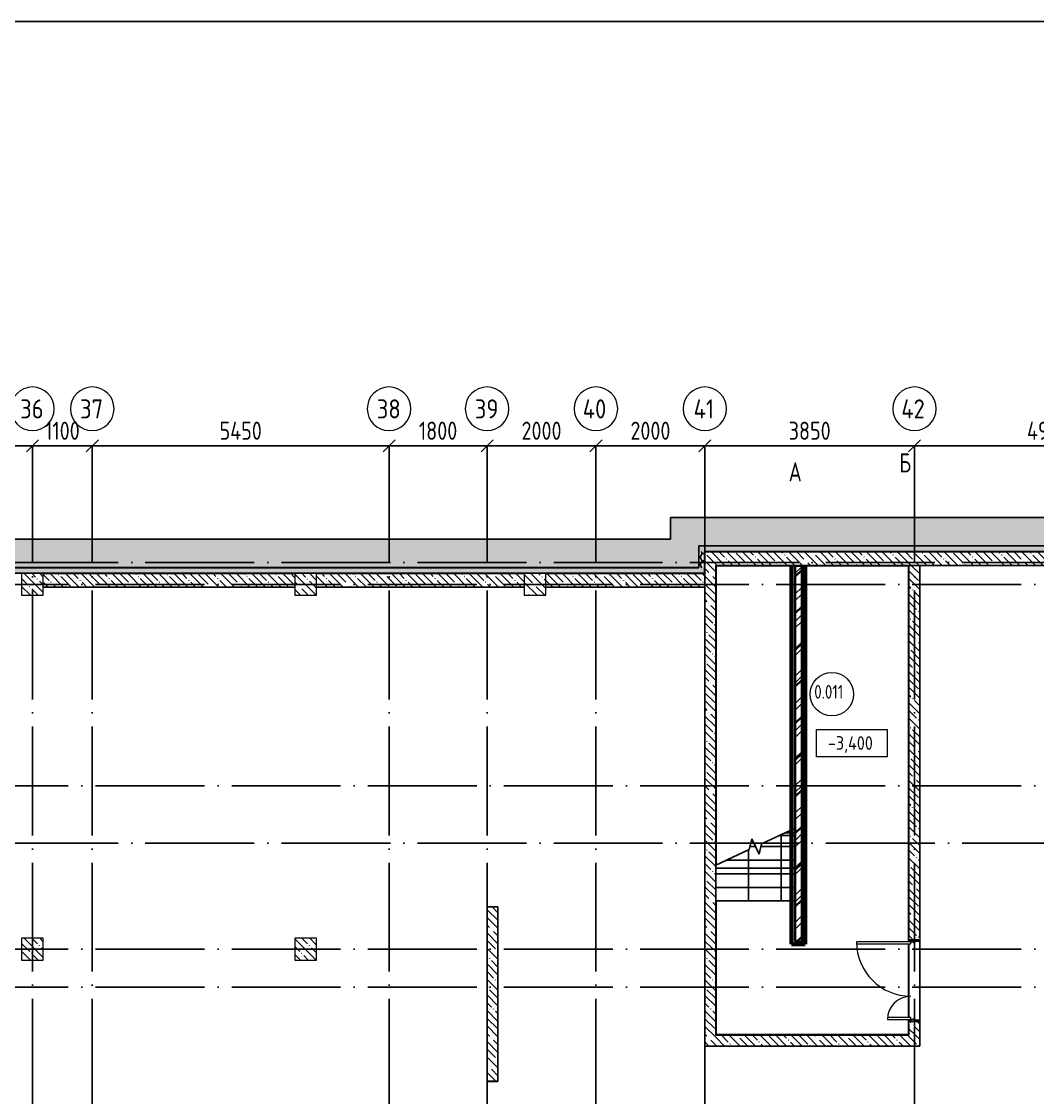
# Model space of a CAD drawing. Header units: millimetres. Extents: x -592259 to 288321, y -552984 to 293768.
# Drawn here: x 134948 to 153607, y 163836 to 183602 of the extents above; entities that cross this region are included whole.
import ezdxf

# ---------------------------------------------------------------- set-up
doc = ezdxf.new("R2010")
doc.units = ezdxf.units.MM
doc.linetypes.add('ADSK_Линия сетки', pattern=[2500, 2000, -250, 0, -250])
doc.layers.get('Defpoints').update_dxf_attribs({"color": 250})
for name, color, linetype, lineweight in [('0.2) Кирп 3.1 вып', 30, 'Continuous', 30), ('0.2) Кирпич 3 вып', 30, 'Continuous', 30), ('5.2) ЧН-16 Штукатурка подвал 4 вып', 160, 'Continuous', 60), ('A-ANNO-DIMS', 250, 'Continuous', 9), ('A-ANNO-NOTE', 250, 'Continuous', 9), ('A-AREA-IDEN', 250, 'Continuous', 9), ('A-DETL-2', 250, 'Continuous', 5), ('A-DETL-GENF-1', 250, 'Continuous', 5), ('A-DOOR', 250, 'Continuous', 5), ('A-DOOR-1', 250, 'Continuous', 13), ('A-DOOR-FRAM', 250, 'Continuous', 5), ('A-FLOR-1', 250, 'Continuous', 5), ('A-WALL', 250, 'Continuous', 9), ('A-WALL-1', 250, 'Continuous', 50), ('A-WALL-2', 250, 'Continuous', 5), ('A-WALL-3', 250, 'Continuous', 13), ('G-ANNO-DIMS', 250, 'Continuous', 9), ('G-ANNO-SYMB-3', 250, 'Continuous', 9), ('I-WALL-1', 250, 'Continuous', 5), ('S-COLS-1', 250, 'Continuous', 5), ('S-COLS-2', 250, 'Continuous', 5), ('S-STRS', 250, 'Continuous', 5), ('S-STRS-1', 250, 'Continuous', 5), ('S-STRS-MBND', 250, 'Continuous', 5), ('Оси', 250, 'Continuous', 9), ('Оси-1', 250, 'ADSK_Линия сетки', 9)]:
    doc.layers.add(name, color=color, linetype=linetype, lineweight=lineweight)
doc.styles.add('GOST Common', font='', dxfattribs={"width": 0.9, "height": 350})
doc.styles.add('GOST Common_1', font='', dxfattribs={"width": 0.9, "height": 250})
doc.styles.add('GOST Common_2', font='', dxfattribs={"width": 0.8, "height": 350})
doc.styles.add('ISOCPEUR', font='isocpeur.ttf', dxfattribs={"width": 0.8, "height": 100})
doc.styles.get("Standard").update_dxf_attribs({"font": 'ГОСТ тип А.ttf'})
doc.styles.get('GOST Common').set_extended_font_data('GOST Common')
doc.styles.get('GOST Common_1').set_extended_font_data('GOST Common')
doc.styles.get('GOST Common_2').set_extended_font_data('GOST Common')
doc.dimstyles.new('А3', dxfattribs={"dimtxt": 333, "dimasz": 222, "dimexe": 222, "dimexo": 111, "dimgap": 111, "dimtad": 1, "dimtoh": 1, "dimdec": 0, "dimrnd": 0.0015, "dimzin": 0, "dimdsep": 46, "dimtxsty": 'Standard', "dimblk": 'OBLIQUE', "dimcen": 0, "dimclrd": 7, "dimclre": 7, "dimclrt": 7, "dimadec": 0, "dimazin": 0, "dimtfac": 1, "dimtdec": 0, "dimtofl": 0, "dimtmove": 0, "dimatfit": 3, "dimfxl": 1, "dimtolj": 1, "dimtzin": 0, "dimarcsym": 0})
pattern_1 = [(135, (10997.54, 114885.93), (-142.5612, -142.5612), []), (135, (11140.1, 114885.93), (-142.5612, -142.5612), [252.016, -50.403, 3.353, -47.05])]
pattern_2 = [(0, (10997.54, 114885.926), (120.968, 69.841), [80.645, -161.29]), (120, (10997.54, 114885.926), (-120.96808, 69.84086), [80.645, -161.29]), (60, (10997.54, 114885.926), (-8e-05, 139.68186), [0, -161.29, 80.645, 0])]
pattern_3 = [(270, (147697.54, 167445.9), (600, 4e-14), []), (0, (147697.54, 167445.9), (0, 600), [])]

# ---------------------------------------------------------------- blocks, each defined once
blk = doc.blocks.new('BSC_Колонна _Прямоугольная - 400x400-V53-АР1_Кладочный план подвала_ Блок 2_ 3')
at = {"layer": 'S-COLS-2'}
h = blk.add_hatch(dxfattribs=at)
h.set_pattern_fill('FP_65', color=256, style=0, pattern_type=2)
h.set_pattern_definition([(135, (-124150, -51675), (-142.56192, -142.56192), []), (135, (-124007.44, -51675), (-142.56192, -142.56192), [252.016, -50.403, 3.353, -47.05])])
h.paths.add_polyline_path([(-200, -200), (200, -200), (200, 200), (-200, 200)])
at = {"layer": 'S-COLS-1'}
for p, q in [((200, 200), (-200, 200)), ((-200, 200), (-200, -200)), ((200, -200), (200, 200)), ((-200, -200), (200, -200))]:
    blk.add_line(p, q, dxfattribs=at)
blk = doc.blocks.new('BSC_Колонна _Прямоугольная - 400x400-V54-АР1_Кладочный план подвала_ Блок 2_ 3')
at = {"layer": 'S-COLS-2'}
h = blk.add_hatch(dxfattribs=at)
h.set_pattern_fill('FP_66', color=256, style=0, pattern_type=2)
h.set_pattern_definition([(135, (-124150, -58375), (-142.56192, -142.56192), []), (135, (-124007.44, -58375), (-142.56192, -142.56192), [252.016, -50.403, 3.353, -47.05])])
h.paths.add_polyline_path([(-200, -200), (200, -200), (200, 200), (-200, 200)])
at = {"layer": 'S-COLS-1'}
for p, q in [((200, 200), (-200, 200)), ((-200, 200), (-200, -200)), ((200, -200), (200, 200)), ((-200, -200), (200, -200))]:
    blk.add_line(p, q, dxfattribs=at)
blk = doc.blocks.new('BSC_Колонна _Прямоугольная - 400x400-V55-АР1_Кладочный план подвала_ Блок 2_ 3')
at = {"layer": 'S-COLS-2'}
h = blk.add_hatch(dxfattribs=at)
h.set_pattern_fill('FP_67', color=256, style=0, pattern_type=2)
h.set_pattern_definition([(135, (-129169.98, -51675), (-142.56192, -142.56192), []), (135, (-129027.42, -51675), (-142.56192, -142.56192), [252.016, -50.403, 3.353, -47.05])])
h.paths.add_polyline_path([(-200, -200), (200, -200), (200, 200), (-200, 200)])
at = {"layer": 'S-COLS-1'}
for p, q in [((200, 200), (-200, 200)), ((-200, 200), (-200, -200)), ((200, -200), (200, 200)), ((-200, -200), (200, -200))]:
    blk.add_line(p, q, dxfattribs=at)
blk = doc.blocks.new('BSC_Колонна _Прямоугольная - 400x400-V56-АР1_Кладочный план подвала_ Блок 2_ 3')
at = {"layer": 'S-COLS-2'}
h = blk.add_hatch(dxfattribs=at)
h.set_pattern_fill('FP_68', color=256, style=0, pattern_type=2)
h.set_pattern_definition([(135, (-129169.98, -58375), (-142.56192, -142.56192), []), (135, (-129027.42, -58375), (-142.56192, -142.56192), [252.016, -50.403, 3.353, -47.05])])
h.paths.add_polyline_path([(-200, -200), (200, -200), (200, 200), (-200, 200)])
at = {"layer": 'S-COLS-1'}
for p, q in [((200, 200), (-200, 200)), ((-200, 200), (-200, -200)), ((200, -200), (200, 200)), ((-200, -200), (200, -200))]:
    blk.add_line(p, q, dxfattribs=at)
blk = doc.blocks.new('BSC_Колонна _Прямоугольная - 400x400-V73-АР1_Кладочный план подвала_ Блок 2_ 3')
at = {"layer": 'S-COLS-2'}
h = blk.add_hatch(dxfattribs=at)
h.set_pattern_fill('FP_85', color=256, style=0, pattern_type=2)
h.set_pattern_definition([(135, (-133380, -58375), (-142.56192, -142.56192), []), (135, (-133237.44, -58375), (-142.56192, -142.56192), [252.016, -50.403, 3.353, -47.05])])
h.paths.add_polyline_path([(-200, -200), (200, -200), (200, 200), (-200, 200)])
at = {"layer": 'S-COLS-1'}
for p, q in [((200, 200), (-200, 200)), ((-200, 200), (-200, -200)), ((200, -200), (200, 200)), ((-200, -200), (200, -200))]:
    blk.add_line(p, q, dxfattribs=at)
blk = doc.blocks.new('Дверь_СКБ_2Ст - СОШ_Дв_1500_1480_x2100h-35618419-АР1_Кладочный план подвала_ Блок 2_ 3')
at = {"layer": 'A-DOOR'}
h = blk.add_hatch(dxfattribs=at)
h.set_pattern_fill('FP_116', color=256, style=0, pattern_type=2)
h.set_pattern_definition([(135, (1536.41, 164.685), (-14.14214, -14.14214), []), (225, (1536.41, 164.685), (14.14214, -14.14214), [])])
h.paths.add_polyline_path([(752.5, -100), (762.5, -100), (762.5, 100), (752.5, 100)])
at = {"layer": 'A-DOOR-FRAM'}
h = blk.add_hatch(dxfattribs=at)
h.set_pattern_fill('FP_117', color=256, style=0, pattern_type=2)
h.set_pattern_definition([(45, (-586.384, 164.685), (-14.1421, 14.1421), []), (135, (-586.384, 164.685), (-14.1421, -14.1421), [])])
h.paths.add_polyline_path([(-737.5, -100), (-727.5, -100), (-727.5, 100), (-737.5, 100)])
at = {"layer": 'A-DOOR'}
for centre, radius, start, end in [((727.5, 65), 1000, 90, 180), ((-702.5, 65), 430, 0, 90)]:
    blk.add_arc(centre, radius, start, end, dxfattribs=at)
at = {"layer": 'A-DOOR-1'}
for p, q in [((727.5, 1065), (687.5, 1065)), ((687.5, 1065), (687.5, 65)), ((727.5, 65), (727.5, 1065)), ((-702.5, 495), (-702.5, 65)), ((-662.5, 495), (-702.5, 495)), ((-662.5, 65), (-662.5, 495)), ((-702.5, 65), (-662.5, 65)), ((687.5, 65), (727.5, 65))]:
    blk.add_line(p, q, dxfattribs=at)
at = {"layer": 'A-DOOR-FRAM'}
for p, q in [((-712.5, 108), (-782.5, 108)), ((-782.5, 108), (-782.5, 100)), ((-782.5, 100), (-712.5, 100)), ((-727.5, 100), (-737.5, 100)), ((-737.5, 100), (-737.5, -100)), ((-727.5, -100), (-727.5, 100)), ((-712.5, 100), (-727.5, 100)), ((-727.5, 100), (-727.5, 65)), ((-702.5, 65), (-727.5, 65)), ((-727.5, 65), (-727.5, -15)), ((-727.5, 65), (-712.5, 65)), ((-712.5, 100), (-712.5, 108)), ((-712.5, 65), (-712.5, 100)), ((-702.5, 25), (-702.5, 65)), ((-692.5, 25), (-702.5, 25)), ((-692.5, -15), (-692.5, 25)), ((727.5, 25), (717.5, 25)), ((717.5, 25), (717.5, -15)), ((727.5, 65), (727.5, 25)), ((752.5, 65), (727.5, 65)), ((807.5, 108), (737.5, 108)), ((737.5, 108), (737.5, 100)), ((752.5, 100), (737.5, 100)), ((737.5, 100), (737.5, 65)), ((737.5, 100), (807.5, 100)), ((737.5, 65), (752.5, 65)), ((762.5, 100), (752.5, 100)), ((752.5, 100), (752.5, -100)), ((752.5, 65), (752.5, 100)), ((752.5, -15), (752.5, 65)), ((762.5, -100), (762.5, 100)), ((807.5, 100), (807.5, 108)), ((-712.5, -100), (-782.5, -100)), ((-782.5, -100), (-782.5, -108)), ((-782.5, -108), (-712.5, -108)), ((-737.5, -100), (-727.5, -100)), ((-727.5, -15), (-692.5, -15)), ((-712.5, -15), (-727.5, -15)), ((-727.5, -15), (-727.5, -100)), ((-727.5, -100), (-712.5, -100)), ((-712.5, -100), (-712.5, -15)), ((-712.5, -108), (-712.5, -100)), ((717.5, -15), (752.5, -15)), ((752.5, -15), (737.5, -15)), ((737.5, -15), (737.5, -100)), ((737.5, -100), (752.5, -100)), ((807.5, -100), (737.5, -100)), ((737.5, -100), (737.5, -108)), ((737.5, -108), (807.5, -108)), ((752.5, -100), (752.5, -15)), ((752.5, -100), (762.5, -100)), ((807.5, -108), (807.5, -100))]:
    blk.add_line(p, q, dxfattribs=at)
blk = doc.blocks.new('Ось сетки - Круг_Ø8 мм-39983606-АР1_Кладочный план подвала_ Блок 2_ 3')
at = {"layer": 'Оси'}
for start, end in [(360, 180), (180, 360)]:
    blk.add_arc((0, 0), 4, start, end, dxfattribs=at)
blk = doc.blocks.new('AAR_СКБ_Марка_Помещения - Номер-17325395-АР1_Кладочный план подвала_ Блок 2_ 3')
at = {"layer": 'A-AREA-IDEN'}
blk.add_circle((0, 1.5), 4, dxfattribs=at)
blk = doc.blocks.new('_Oblique')
at = {"color": 0, "linetype": 'ByBlock', "lineweight": -2}
blk.add_line((-0.5, -0.5), (0.5, 0.5), dxfattribs=at)
blk = doc.blocks.new('*D5150')
at = {"layer": 'A-ANNO-DIMS', "color": 7, "lineweight": -2, "transparency": 16777216}
for p, q in [((132198, 175806), (135148, 175806)), ((132198, 175795), (132198, 175584)), ((135148, 175795), (135148, 175584))]:
    blk.add_line(p, q, dxfattribs=at)
at = {"layer": 'Defpoints', "color": 0, "transparency": 16777216}
for p in [(132198, 175906), (135148, 175906), (135148, 175806)]:
    blk.add_point(p, dxfattribs=at)
at = {"layer": 'A-ANNO-DIMS', "color": 7, "lineweight": -2, "transparency": 16777216, "xscale": 222, "yscale": 222, "zscale": 222, "rotation": 180}
blk.add_blockref('_Oblique', (132198, 175806), dxfattribs=at)
at = {"layer": 'A-ANNO-DIMS', "color": 7, "lineweight": -2, "transparency": 16777216, "xscale": 222, "yscale": 222, "zscale": 222}
blk.add_blockref('_Oblique', (135148, 175806), dxfattribs=at)
at = {"layer": 'A-ANNO-DIMS', "color": 7, "lineweight": -2, "transparency": 16777216, "insert": (133673, 176084), "char_height": 333, "width": 2.48, "attachment_point": 5}
blk.add_mtext('\\A1;2950', dxfattribs=at)
blk = doc.blocks.new('*D5151')
at = {"layer": 'A-ANNO-DIMS', "color": 7, "lineweight": -2, "transparency": 16777216}
for p, q in [((135148, 175806), (136248, 175806)), ((135148, 175795), (135148, 175584)), ((136248, 175795), (136248, 175584))]:
    blk.add_line(p, q, dxfattribs=at)
at = {"layer": 'Defpoints', "color": 0, "transparency": 16777216}
for p in [(135148, 175906), (136248, 175906), (136248, 175806)]:
    blk.add_point(p, dxfattribs=at)
at = {"layer": 'A-ANNO-DIMS', "color": 7, "lineweight": -2, "transparency": 16777216, "xscale": 222, "yscale": 222, "zscale": 222, "rotation": 180}
blk.add_blockref('_Oblique', (135148, 175806), dxfattribs=at)
at = {"layer": 'A-ANNO-DIMS', "color": 7, "lineweight": -2, "transparency": 16777216, "xscale": 222, "yscale": 222, "zscale": 222}
blk.add_blockref('_Oblique', (136248, 175806), dxfattribs=at)
at = {"layer": 'A-ANNO-DIMS', "color": 7, "lineweight": -2, "transparency": 16777216, "insert": (135698, 176084), "char_height": 333, "width": 2.11, "attachment_point": 5}
blk.add_mtext('\\A1;1100', dxfattribs=at)
blk = doc.blocks.new('*D5152')
at = {"layer": 'A-ANNO-DIMS', "color": 7, "lineweight": -2, "transparency": 16777216}
for p, q in [((136248, 175806), (141698, 175806)), ((136248, 175795), (136248, 175584)), ((141698, 175795), (141698, 175584))]:
    blk.add_line(p, q, dxfattribs=at)
at = {"layer": 'Defpoints', "color": 0, "transparency": 16777216}
for p in [(136248, 175906), (141698, 175906), (141698, 175806)]:
    blk.add_point(p, dxfattribs=at)
at = {"layer": 'A-ANNO-DIMS', "color": 7, "lineweight": -2, "transparency": 16777216, "xscale": 222, "yscale": 222, "zscale": 222, "rotation": 180}
blk.add_blockref('_Oblique', (136248, 175806), dxfattribs=at)
at = {"layer": 'A-ANNO-DIMS', "color": 7, "lineweight": -2, "transparency": 16777216, "xscale": 222, "yscale": 222, "zscale": 222}
blk.add_blockref('_Oblique', (141698, 175806), dxfattribs=at)
at = {"layer": 'A-ANNO-DIMS', "color": 7, "lineweight": -2, "transparency": 16777216, "insert": (138973, 176084), "char_height": 333, "width": 2.57, "attachment_point": 5}
blk.add_mtext('\\A1;5450', dxfattribs=at)
blk = doc.blocks.new('*D5153')
at = {"layer": 'A-ANNO-DIMS', "color": 7, "lineweight": -2, "transparency": 16777216}
for p, q in [((141698, 175806), (143498, 175806)), ((141698, 175795), (141698, 175584)), ((143498, 175795), (143498, 175584))]:
    blk.add_line(p, q, dxfattribs=at)
at = {"layer": 'Defpoints', "color": 0, "transparency": 16777216}
for p in [(141698, 175906), (143498, 175906), (143498, 175806)]:
    blk.add_point(p, dxfattribs=at)
at = {"layer": 'A-ANNO-DIMS', "color": 7, "lineweight": -2, "transparency": 16777216, "xscale": 222, "yscale": 222, "zscale": 222, "rotation": 180}
blk.add_blockref('_Oblique', (141698, 175806), dxfattribs=at)
at = {"layer": 'A-ANNO-DIMS', "color": 7, "lineweight": -2, "transparency": 16777216, "xscale": 222, "yscale": 222, "zscale": 222}
blk.add_blockref('_Oblique', (143498, 175806), dxfattribs=at)
at = {"layer": 'A-ANNO-DIMS', "color": 7, "lineweight": -2, "transparency": 16777216, "insert": (142598, 176084), "char_height": 333, "width": 2.3, "attachment_point": 5}
blk.add_mtext('\\A1;1800', dxfattribs=at)
blk = doc.blocks.new('*D5154')
at = {"layer": 'A-ANNO-DIMS', "color": 7, "lineweight": -2, "transparency": 16777216}
for p, q in [((143498, 175806), (145498, 175806)), ((143498, 175795), (143498, 175584)), ((145498, 175795), (145498, 175584))]:
    blk.add_line(p, q, dxfattribs=at)
at = {"layer": 'Defpoints', "color": 0, "transparency": 16777216}
for p in [(143498, 175906), (145498, 175906), (145498, 175806)]:
    blk.add_point(p, dxfattribs=at)
at = {"layer": 'A-ANNO-DIMS', "color": 7, "lineweight": -2, "transparency": 16777216, "xscale": 222, "yscale": 222, "zscale": 222, "rotation": 180}
blk.add_blockref('_Oblique', (143498, 175806), dxfattribs=at)
at = {"layer": 'A-ANNO-DIMS', "color": 7, "lineweight": -2, "transparency": 16777216, "xscale": 222, "yscale": 222, "zscale": 222}
blk.add_blockref('_Oblique', (145498, 175806), dxfattribs=at)
at = {"layer": 'A-ANNO-DIMS', "color": 7, "lineweight": -2, "transparency": 16777216, "insert": (144498, 176084), "char_height": 333, "width": 2.48, "attachment_point": 5}
blk.add_mtext('\\A1;2000', dxfattribs=at)
blk = doc.blocks.new('*D5155')
at = {"layer": 'A-ANNO-DIMS', "color": 7, "lineweight": -2, "transparency": 16777216}
for p, q in [((145498, 175806), (147498, 175806)), ((145498, 175795), (145498, 175584)), ((147498, 175795), (147498, 175584))]:
    blk.add_line(p, q, dxfattribs=at)
at = {"layer": 'Defpoints', "color": 0, "transparency": 16777216}
for p in [(145498, 175906), (147498, 175906), (147498, 175806)]:
    blk.add_point(p, dxfattribs=at)
at = {"layer": 'A-ANNO-DIMS', "color": 7, "lineweight": -2, "transparency": 16777216, "xscale": 222, "yscale": 222, "zscale": 222, "rotation": 180}
blk.add_blockref('_Oblique', (145498, 175806), dxfattribs=at)
at = {"layer": 'A-ANNO-DIMS', "color": 7, "lineweight": -2, "transparency": 16777216, "xscale": 222, "yscale": 222, "zscale": 222}
blk.add_blockref('_Oblique', (147498, 175806), dxfattribs=at)
at = {"layer": 'A-ANNO-DIMS', "color": 7, "lineweight": -2, "transparency": 16777216, "insert": (146498, 176084), "char_height": 333, "width": 2.48, "attachment_point": 5}
blk.add_mtext('\\A1;2000', dxfattribs=at)
blk = doc.blocks.new('*D5156')
at = {"layer": 'A-ANNO-DIMS', "color": 7, "lineweight": -2, "transparency": 16777216}
for p, q in [((147498, 175806), (151348, 175806)), ((147498, 175795), (147498, 175584)), ((151348, 175795), (151348, 175584))]:
    blk.add_line(p, q, dxfattribs=at)
at = {"layer": 'Defpoints', "color": 0, "transparency": 16777216}
for p in [(147498, 175906), (151348, 175906), (151348, 175806)]:
    blk.add_point(p, dxfattribs=at)
at = {"layer": 'A-ANNO-DIMS', "color": 7, "lineweight": -2, "transparency": 16777216, "xscale": 222, "yscale": 222, "zscale": 222, "rotation": 180}
blk.add_blockref('_Oblique', (147498, 175806), dxfattribs=at)
at = {"layer": 'A-ANNO-DIMS', "color": 7, "lineweight": -2, "transparency": 16777216, "xscale": 222, "yscale": 222, "zscale": 222}
blk.add_blockref('_Oblique', (151348, 175806), dxfattribs=at)
at = {"layer": 'A-ANNO-DIMS', "color": 7, "lineweight": -2, "transparency": 16777216, "insert": (149423, 176084), "char_height": 333, "width": 2.48, "attachment_point": 5}
blk.add_mtext('\\A1;3850', dxfattribs=at)
blk = doc.blocks.new('*D5157')
at = {"layer": 'A-ANNO-DIMS', "color": 7, "lineweight": -2, "transparency": 16777216}
for p, q in [((151348, 175806), (156248, 175806)), ((151348, 175795), (151348, 175584)), ((156248, 175795), (156248, 175584))]:
    blk.add_line(p, q, dxfattribs=at)
at = {"layer": 'Defpoints', "color": 0, "transparency": 16777216}
for p in [(151348, 175906), (156248, 175906), (156248, 175806)]:
    blk.add_point(p, dxfattribs=at)
at = {"layer": 'A-ANNO-DIMS', "color": 7, "lineweight": -2, "transparency": 16777216, "xscale": 222, "yscale": 222, "zscale": 222, "rotation": 180}
blk.add_blockref('_Oblique', (151348, 175806), dxfattribs=at)
at = {"layer": 'A-ANNO-DIMS', "color": 7, "lineweight": -2, "transparency": 16777216, "xscale": 222, "yscale": 222, "zscale": 222}
blk.add_blockref('_Oblique', (156248, 175806), dxfattribs=at)
at = {"layer": 'A-ANNO-DIMS', "color": 7, "lineweight": -2, "transparency": 16777216, "insert": (153798, 176084), "char_height": 333, "width": 2.57, "attachment_point": 5}
blk.add_mtext('\\A1;4900', dxfattribs=at)
blk = doc.blocks.new('Высотные отметки - Рамка-32693647-АР1_Кладочный план подвала_ Блок 2_ 3')
at = {"layer": 'A-ANNO-NOTE'}
for p, q in [((-6.5, 0), (-6.5, 5)), ((-6.5, 5), (6.5, 5)), ((6.5, 5), (6.5, 0)), ((6.5, 0), (-6.5, 0))]:
    blk.add_line(p, q, dxfattribs=at)

msp = doc.modelspace()

# ---------------------------------------------------------------- hatches: boundary and pattern name
at = {"layer": '0.2) Кирпич 3 вып'}
h = msp.add_hatch(dxfattribs=at)
h.set_pattern_fill('ANSI31', color=256, scale=150)
h.paths.add_polyline_path([(149157.5374, 166700.9256), (149277.5374, 166700.9256), (149277.5374, 173600.9262), (149157.5374, 173600.9262)])
at = {"layer": 'A-DETL-GENF-1', "lineweight": -2}
h = msp.add_hatch(dxfattribs=at)
h.set_pattern_fill('FP_124', color=256, style=0, pattern_type=2)
h.set_pattern_definition([(135, (11421.8, 114885.93), (-424.26407, 3e-14), [600, 0, 0, 0]), (45, (10997.54, 114885.93), (-424.26407, 0), [600, 0, 0, 0]), (45, (10997.54, 115098.06), (-424.26407, 0), [150, -450]), (135, (11315.74, 115204.12), (-424.26407, 3e-14), [150, -450]), (45, (11315.74, 114992), (-424.26407, 0), [150, -450]), (135, (11209.67, 114885.93), (-424.26407, 3e-14), [150, -450])])
h.paths.add_polyline_path([(164577.5167, 114080.9267), (164577.5167, 174490.9262), (146867.5374, 174490.9262), (146867.5253, 174090.9262), (132367.5473, 174090.9262), (132367.5473, 172390.9267), (129627.538, 172390.9267), (129627.538, 174090.9262), (120727.5383, 174090.9262), (120727.5383, 174490.9262), (87962.538, 174490.9262), (87962.538, 174090.9267), (84292.5374, 174090.9267), (84292.5374, 171140.9262), (81177.5374, 171140.9262), (81177.5374, 174090.9267), (78864.3215, 174090.9267), (78864.3215, 173570.9267), (80657.5374, 173570.9267), (80657.5374, 170620.9262), (84812.5374, 170620.9262), (84812.5374, 173570.9267), (88482.538, 173570.9267), (88482.538, 173970.9262), (120207.5383, 173970.9262), (120207.5383, 173570.9262), (129107.538, 173570.9262), (129107.538, 171870.9267), (132887.5473, 171870.9267), (132887.5473, 173570.9262), (147387.5374, 173570.9262), (147387.5374, 173970.9262), (164057.5167, 173970.9262), (164057.5167, 114600.9267), (147387.5977, 114600.9267), (147387.5977, 127320.9262), (136557.5374, 127320.9262), (136557.5374, 124800.9267), (124737.538, 124800.9267), (124737.538, 133800.9262), (115587.538, 133800.9262), (115587.538, 141000.9267), (80187.5374, 141000.9267), (80187.5374, 158100.9262), (78864.3215, 158100.9262), (78864.3215, 157580.9262), (79667.5374, 157580.9262), (79667.5374, 140480.9267), (115067.538, 140480.9267), (115067.538, 133280.9262), (124217.538, 133280.9262), (124217.538, 124280.9267), (137077.5374, 124280.9267), (137077.5374, 126800.9262), (146867.5977, 126800.9262), (146867.5977, 114080.9267), (159660.2072, 114080.9267)])
at = {"layer": 'A-WALL', "lineweight": -2}
for points in [[(163547.5384, 173860.9262), (163947.5167, 173860.9262), (163947.5167, 173868.9262), (147489.5374, 173868.9262), (147489.5374, 173860.9262), (159660.2072, 173860.9262)], [(147489.5374, 173468.9262), (147497.5374, 173468.9262), (147497.5374, 173860.9262), (147489.5374, 173860.9262), (147489.5374, 173568.9262)], [(147497.5374, 173460.9262), (147497.5374, 173468.9262), (132989.5473, 173468.9262), (132989.5473, 173460.9262), (146867.5253, 173460.9262)]]:
    msp.add_hatch(color=256, dxfattribs=at).paths.add_polyline_path(points)
at = {"layer": 'A-WALL-2', "lineweight": -2}
h = msp.add_hatch(dxfattribs=at)
h.set_pattern_fill('FP_3', color=256, style=0, pattern_type=2)
h.set_pattern_definition(pattern_2)
h.paths.add_polyline_path([(163947.5167, 173868.9262), (163955.5167, 173868.9262), (163955.5167, 173970.9262), (163947.5167, 173970.9262), (163947.5167, 173968.9262), (147389.5374, 173968.9262), (147389.5374, 173868.9262), (159660.2072, 173868.9262)])
h = msp.add_hatch(dxfattribs=at)
h.set_pattern_fill('FP_3', color=256, style=0, pattern_type=2)
h.set_pattern_definition(pattern_2)
h.paths.add_polyline_path([(147489.5374, 173568.9262), (147489.5374, 173868.9262), (147387.5374, 173868.9262), (147387.5374, 173860.9262), (147389.5374, 173860.9262), (147389.5374, 173568.9262)])
h = msp.add_hatch(dxfattribs=at)
h.set_pattern_fill('FP_3', color=256, style=0, pattern_type=2)
h.set_pattern_definition(pattern_2)
h.paths.add_polyline_path([(147489.5374, 173468.9262), (147489.5374, 173568.9262), (132889.5473, 173568.9262), (132889.5473, 173468.9262), (146867.5253, 173468.9262)])
at = {"layer": 'I-WALL-1', "lineweight": -2}
h = msp.add_hatch(dxfattribs=at)
h.set_pattern_fill('FP_1', color=256, style=0, pattern_type=2)
h.set_pattern_definition(pattern_1)
h.paths.add_polyline_path([(156047.5374, 173610.9262), (156047.5374, 173860.9262), (147497.5374, 173860.9262), (147497.5374, 173610.9262), (154273.8148, 173610.9262)])
h = msp.add_hatch(dxfattribs=at)
h.set_pattern_fill('FP_1', color=256, style=0, pattern_type=2)
h.set_pattern_definition(pattern_1)
h.paths.add_polyline_path([(147497.5374, 164780.9267), (147697.5374, 164780.9267), (147697.5374, 173610.9262), (147497.5374, 173610.9262), (147497.5374, 168140.223)])
h = msp.add_hatch(dxfattribs=at)
h.set_pattern_fill('FP_2', color=256, style=0, pattern_type=2)
h.set_pattern_definition([(45, (10997.54, 114885.93), (-251.4472, 251.4472), []), (45, (10997.54, 115266.93), (-251.4472, 251.4472), [])])
h.paths.add_polyline_path([(149277.5374, 166700.9256), (149277.5374, 173600.9262), (149157.5374, 173600.9262), (149157.5374, 166700.9256)])
h = msp.add_hatch(dxfattribs=at)
h.set_pattern_fill('FP_1', color=256, style=0, pattern_type=2)
h.set_pattern_definition(pattern_1)
h.paths.add_polyline_path([(151446.5155, 164980.9267), (151446.5155, 165230.9267), (151246.5155, 165230.9267), (151246.5155, 164980.9267)])
h.paths.add_polyline_path([(151246.5155, 166730.9267), (151446.5155, 166730.9267), (151446.5155, 173610.9262), (151246.5155, 173610.9262), (151246.5155, 166775.9267)])
h = msp.add_hatch(dxfattribs=at)
h.set_pattern_fill('FP_1', color=256, style=0, pattern_type=2)
h.set_pattern_definition(pattern_1)
h.paths.add_polyline_path([(139967.5167, 173210.9262), (139967.5167, 173460.9262), (135347.5369, 173460.9262), (135347.5379, 173210.9262), (138114.6377, 173210.9262)])
h = msp.add_hatch(dxfattribs=at)
h.set_pattern_fill('FP_1', color=256, style=0, pattern_type=2)
h.set_pattern_definition(pattern_1)
h.paths.add_polyline_path([(144177.5374, 173210.9262), (144177.5374, 173460.9262), (140367.5167, 173460.9262), (140367.5167, 173210.9262), (143501.03, 173210.9262)])
h = msp.add_hatch(dxfattribs=at)
h.set_pattern_fill('FP_1', color=256, style=0, pattern_type=2)
h.set_pattern_definition(pattern_1)
h.paths.add_polyline_path([(147497.5374, 173210.9262), (147497.5374, 173460.9262), (144577.5374, 173460.9262), (144577.5374, 173210.9262), (146194.2262, 173210.9262)])
h = msp.add_hatch(dxfattribs=at)
h.set_pattern_fill('FP_1', color=256, style=0, pattern_type=2)
h.set_pattern_definition(pattern_1)
h.paths.add_polyline_path([(143697.5374, 164133.4256), (143697.5374, 167335.9288), (143497.5374, 167335.9288), (143497.5374, 164133.4256), (143501.03, 164133.4256)])
h = msp.add_hatch(dxfattribs=at)
h.set_pattern_fill('FP_1', color=256, style=0, pattern_type=2)
h.set_pattern_definition(pattern_1)
h.paths.add_polyline_path([(151446.5155, 164780.9267), (151446.5155, 164980.9267), (147697.5374, 164980.9267), (147697.5374, 164780.9267), (148887.4224, 164780.9267)])
at = {"layer": 'S-STRS-1', "lineweight": -2}
h = msp.add_hatch(dxfattribs=at)
h.set_pattern_fill('FP_113', color=256, style=0, pattern_type=2)
h.set_pattern_definition(pattern_3)
h.paths.add_polyline_path([(148887.4224, 168445.9262), (149157.5374, 168445.9262), (149157.5374, 168695.9262), (148963.6642, 168695.9262), (148540.8259, 168498.7534), (148527.9873, 168445.9262)])
h.paths.add_polyline_path([(148427.5374, 168445.9262), (148361.5033, 168587.5367), (148327.0876, 168445.9262)])
h = msp.add_hatch(dxfattribs=at)
h.set_pattern_fill('FP_113', color=256, style=0, pattern_type=2)
h.set_pattern_definition(pattern_3)
h.paths.add_polyline_path([(149157.5374, 168195.9262), (149157.5374, 168445.9262), (148527.9873, 168445.9262), (148493.5715, 168304.3156), (148427.5374, 168445.9262), (148327.0876, 168445.9262), (148314.249, 168393.0989), (147891.4107, 168195.9262), (148887.4224, 168195.9262)])
h = msp.add_hatch(dxfattribs=at)
h.set_pattern_fill('FP_113', color=256, style=0, pattern_type=2)
h.set_pattern_definition(pattern_3)
h.paths.add_polyline_path([(149157.5374, 167945.9262), (149157.5374, 168195.9262), (147891.4107, 168195.9262), (147697.5374, 168105.5216), (147697.5374, 167945.9262), (148887.4224, 167945.9262)])
h = msp.add_hatch(dxfattribs=at)
h.set_pattern_fill('FP_113', color=256, style=0, pattern_type=2)
h.set_pattern_definition(pattern_3)
h.paths.add_polyline_path([(149157.5374, 167695.9262), (149157.5374, 167945.9262), (147697.5374, 167945.9262), (147697.5374, 167695.9262), (148887.4224, 167695.9262)])
h = msp.add_hatch(dxfattribs=at)
h.set_pattern_fill('FP_113', color=256, style=0, pattern_type=2)
h.set_pattern_definition(pattern_3)
h.paths.add_polyline_path([(149157.5374, 167445.9262), (149157.5374, 167695.9262), (147697.5374, 167695.9262), (147697.5374, 167445.9262), (148887.4224, 167445.9262)])

# ---------------------------------------------------------------- linework, layer by layer
at = {"color": 1}
msp.add_lwpolyline([(172265.5409, 183601.6714), (124619.2541, 183601.6714), (124619.2541, 110667.782), (172265.5409, 110667.782)], close=True, dxfattribs=at)
at = {"layer": '0.2) Кирп 3.1 вып'}
msp.add_lwpolyline([(149157.5374, 166700.9256), (149277.5374, 166700.9256), (149277.5374, 173600.9262), (149157.5374, 173600.9262)], close=True, dxfattribs=at)
at = {"layer": '5.2) ЧН-16 Штукатурка подвал 4 вып'}
for p, q in [((149088.5807, 173600.9262), (149088.5807, 166652.9262)), ((149338.39, 166652.9262), (149338.39, 173600.9262)), ((149088.5807, 166652.9262), (149338.39, 166652.9262))]:
    msp.add_line(p, q, dxfattribs=at)
at = {"layer": 'A-DETL-2', "lineweight": -2}
for p, q in [((164577.5167, 174490.9262), (146867.5374, 174490.9262)), ((146867.5374, 174490.9262), (146867.5374, 174090.9262)), ((146867.5374, 174090.9262), (132367.5473, 174090.9262)), ((147387.5374, 173570.9262), (147387.5374, 173970.9262)), ((147387.5374, 173970.9262), (164057.5167, 173970.9262)), ((132887.5473, 173570.9262), (147387.5374, 173570.9262))]:
    msp.add_line(p, q, dxfattribs=at)
at = {"layer": 'A-FLOR-1', "lineweight": -2}
for p, q in [((147707.5374, 173600.9262), (147707.5374, 168110.1846)), ((149157.5374, 173600.9262), (147707.5374, 173600.9262)), ((151236.5155, 173600.9262), (149277.5374, 173600.9262)), ((151236.5155, 166695.9267), (151236.5155, 173600.9262)), ((147707.5374, 167445.9262), (147707.5374, 164990.9267)), ((151236.5155, 165305.9267), (151236.5155, 166655.9267)), ((151446.5155, 166705.9267), (151446.5155, 165255.9267)), ((151236.5155, 164990.9267), (151236.5155, 165265.9267)), ((147707.5374, 164990.9267), (151236.5155, 164990.9267)), ((143497.5374, 164130.9267), (143497.5374, 164133.4256)), ((143697.5374, 164130.9267), (143497.5374, 164130.9267)), ((143697.5374, 164133.4256), (143697.5374, 164130.9267))]:
    msp.add_line(p, q, dxfattribs=at)
at = {"layer": 'A-WALL-1', "lineweight": -2}
for p, q in [((156047.5374, 173860.9262), (147497.5374, 173860.9262)), ((147497.5374, 173860.9262), (147497.5374, 173610.9262)), ((147697.5374, 164980.9267), (147697.5374, 173610.9262)), ((147697.5374, 173610.9262), (156047.5374, 173610.9262)), ((151246.5155, 173610.9262), (151246.5155, 166775.9267)), ((151446.5155, 166775.9267), (151446.5155, 173610.9262)), ((139967.5167, 173460.9262), (135347.5379, 173460.9262)), ((144177.5374, 173460.9262), (140367.5167, 173460.9262)), ((147497.5374, 173460.9262), (144577.5374, 173460.9262)), ((147497.5374, 164780.9267), (147497.5374, 173460.9262)), ((135347.5379, 173210.9262), (139967.5167, 173210.9262)), ((140367.5167, 173210.9262), (144177.5374, 173210.9262)), ((144577.5374, 173210.9262), (147497.5374, 173210.9262)), ((143497.5374, 167335.9288), (143497.5374, 164133.4256)), ((143697.5374, 167335.9288), (143497.5374, 167335.9288)), ((143697.5374, 164133.4256), (143697.5374, 167335.9288)), ((151246.5155, 165185.9267), (151246.5155, 164980.9267)), ((151446.5155, 164780.9267), (151446.5155, 165185.9267)), ((151246.5155, 164980.9267), (147697.5374, 164980.9267)), ((147497.5374, 164780.9267), (151446.5155, 164780.9267)), ((143497.5374, 164133.4256), (143697.5374, 164133.4256))]:
    msp.add_line(p, q, dxfattribs=at)
at = {"layer": 'A-WALL-2', "lineweight": -2}
for p, q in [((164057.5167, 173968.9262), (147387.5374, 173968.9262)), ((147389.5374, 173970.9262), (147389.5374, 173568.9262)), ((147387.5374, 173868.9262), (147389.5374, 173868.9262)), ((147389.5374, 173568.9262), (132887.5473, 173568.9262)), ((147497.5374, 173610.9262), (147497.5374, 173570.9262)), ((147497.5374, 173610.9262), (147497.5374, 173468.9262)), ((147497.5374, 173460.9262), (147497.5374, 173468.9262))]:
    msp.add_line(p, q, dxfattribs=at)
at = {"layer": 'A-WALL-3', "lineweight": -2}
for p, q in [((163955.5167, 173868.9262), (147489.5374, 173868.9262)), ((147489.5374, 173868.9262), (147489.5374, 173468.9262)), ((147497.5374, 173860.9262), (163547.5384, 173860.9262)), ((147497.5374, 173610.9262), (147497.5374, 173860.9262)), ((149157.5374, 173600.9262), (149157.5374, 166700.9256)), ((149277.5374, 173600.9262), (149157.5374, 173600.9262)), ((149277.5374, 166700.9256), (149277.5374, 173600.9262)), ((147489.5374, 173468.9262), (132989.5473, 173468.9262)), ((134947.5369, 173460.9262), (134947.5379, 173460.9262)), ((149157.5374, 166700.9256), (149277.5374, 166700.9256))]:
    msp.add_line(p, q, dxfattribs=at)
at = {"layer": 'I-WALL-1', "lineweight": -2}
for p, q in [((151246.5155, 166695.9267), (151246.5155, 166705.9267)), ((151246.5155, 165305.9267), (151246.5155, 166655.9267)), ((151246.5155, 165255.9267), (151246.5155, 165265.9267))]:
    msp.add_line(p, q, dxfattribs=at)
at = {"layer": 'S-STRS', "lineweight": -2}
for p, q in [((148963.6642, 168695.9262), (149157.5374, 168695.9262)), ((148963.6642, 168695.9262), (149157.5374, 168695.9262)), ((149157.5374, 168695.9262), (149157.5374, 168786.3307)), ((148327.0876, 168445.9262), (148427.5374, 168445.9262)), ((148327.0876, 168445.9262), (148427.5374, 168445.9262)), ((148527.9873, 168445.9262), (149157.5374, 168445.9262)), ((148527.9873, 168445.9262), (149157.5374, 168445.9262)), ((147891.4107, 168195.9262), (149157.5374, 168195.9262)), ((147891.4107, 168195.9262), (149157.5374, 168195.9262)), ((147697.5374, 167945.9262), (149157.5374, 167945.9262)), ((147697.5374, 167945.9262), (149157.5374, 167945.9262)), ((147697.5374, 167695.9262), (149157.5374, 167695.9262)), ((147697.5374, 167695.9262), (149157.5374, 167695.9262)), ((147697.5374, 167445.9262), (149157.5374, 167445.9262)), ((147697.5374, 167445.9262), (149157.5374, 167445.9262))]:
    msp.add_line(p, q, dxfattribs=at)
at = {"layer": 'S-STRS-MBND', "lineweight": -2}
for p, q in [((149157.5374, 168786.3307), (148540.8259, 168498.7534)), ((148361.5033, 168587.5367), (148314.249, 168393.0989)), ((148493.5715, 168304.3156), (148361.5033, 168587.5367)), ((148540.8259, 168498.7534), (148493.5715, 168304.3156)), ((148314.249, 168393.0989), (147697.5374, 168105.5216))]:
    msp.add_line(p, q, dxfattribs=at)
at = {"layer": 'Оси-1', "lineweight": -2}
for p, q in [((135147.5379, 111147.0862), (135147.5379, 176087.9307)), ((136247.5384, 111147.0862), (136247.5384, 176087.9307)), ((141697.5384, 111147.0862), (141697.5384, 176087.9307)), ((143497.5384, 111147.0862), (143497.5384, 176087.9307)), ((145497.5386, 111147.0856), (145497.5386, 176087.9307)), ((147497.5384, 111147.0862), (147497.5384, 176087.9307)), ((151347.5384, 111147.0862), (151347.5384, 176087.9307)), ((166722.1084, 173660.9262), (110317.5374, 173660.9262)), ((76304.6994, 173260.9262), (165452.1084, 173260.9262)), ((76304.6994, 169560.9262), (167606.3171, 169560.9262)), ((166722.1084, 168511.0455), (110317.5374, 168511.0455)), ((76304.6994, 166560.9262), (166722.1084, 166560.9262)), ((76304.6994, 165860.9262), (167606.3171, 165860.9262))]:
    msp.add_line(p, q, dxfattribs=at)

# ---------------------------------------------------------------- block references
at = {"layer": 'A-AREA-IDEN', "lineweight": -2, "xscale": 99.99999999999993, "yscale": 99.99999999999993, "zscale": 99.99999999999993}
msp.add_blockref('AAR_СКБ_Марка_Помещения - Номер-17325395-АР1_Кладочный план подвала_ Блок 2_ 3', (149830.1973, 171094.4032), dxfattribs=at)
at = {"layer": 'A-DOOR', "lineweight": -2, "rotation": 90}
msp.add_blockref('Дверь_СКБ_2Ст - СОШ_Дв_1500_1480_x2100h-35618419-АР1_Кладочный план подвала_ Блок 2_ 3', (151346.5155, 165968.4267), dxfattribs=at)
at = {"layer": 'G-ANNO-DIMS', "lineweight": -2, "xscale": 99.99999999999993, "yscale": 99.99999999999993, "zscale": 99.99999999999993}
msp.add_blockref('Высотные отметки - Рамка-32693647-АР1_Кладочный план подвала_ Блок 2_ 3', (150197.6057, 170096.5328), dxfattribs=at)
at = {"layer": 'S-COLS-1', "lineweight": -2}
for name, p in [('BSC_Колонна _Прямоугольная - 400x400-V54-АР1_Кладочный план подвала_ Блок 2_ 3', (135147.5379, 173260.9262)), ('BSC_Колонна _Прямоугольная - 400x400-V56-АР1_Кладочный план подвала_ Блок 2_ 3', (140167.5167, 173260.9267)), ('BSC_Колонна _Прямоугольная - 400x400-V73-АР1_Кладочный план подвала_ Блок 2_ 3', (144377.5374, 173260.9262)), ('BSC_Колонна _Прямоугольная - 400x400-V53-АР1_Кладочный план подвала_ Блок 2_ 3', (135147.5379, 166560.9262)), ('BSC_Колонна _Прямоугольная - 400x400-V55-АР1_Кладочный план подвала_ Блок 2_ 3', (140167.5167, 166560.9262))]:
    msp.add_blockref(name, p, dxfattribs=at)
at = {"layer": 'Оси', "lineweight": -2, "xscale": 99.99999999999993, "yscale": 99.99999999999993, "zscale": 99.99999999999993}
for p in [(135147.5379, 176487.9307), (136247.5384, 176487.9307), (141697.5384, 176487.9307), (143497.5384, 176487.9307), (145497.5386, 176487.9307), (147497.5384, 176487.9307), (151347.5384, 176487.9307)]:
    msp.add_blockref('Ось сетки - Круг_Ø8 мм-39983606-АР1_Кладочный план подвала_ Блок 2_ 3', p, dxfattribs=at)

# ---------------------------------------------------------------- texts
at = {"layer": 'A-AREA-IDEN', "lineweight": -2, "insert": (149506.2231, 171413.1338), "char_height": 250, "width": 743.164312, "attachment_point": 1, "style": 'ISOCPEUR'}
msp.add_mtext('0.011', dxfattribs=at)
at = {"layer": 'G-ANNO-DIMS', "lineweight": -2, "insert": (149757.6156, 170473.2399), "char_height": 250, "width": 1055.976244, "attachment_point": 1, "line_spacing_factor": 1.022761, "style": 'GOST Common_1'}
msp.add_mtext('-3,400', dxfattribs=at)
at = {"layer": 'G-ANNO-SYMB-3', "lineweight": -2, "char_height": 350, "attachment_point": 1, "style": 'GOST Common_2'}
for s, insert, width in [('\\fGOST Common|b0|i0|c204|p34|;\\W.8;Б', (151067.4587, 175667.9632), 275.7805), ('\\fGOST Common|b0|i0|c204|p34|;\\W.8;А', (149037.0668, 175504.0161), 307.848)]:
    msp.add_mtext(s, dxfattribs=dict(at, insert=insert, width=width))
at = {"layer": 'Оси', "lineweight": -2, "char_height": 350, "attachment_point": 1, "style": 'GOST Common'}
for s, insert, width in [('36', (134923.5073, 176660.4641), 541.139062), ('37', (136023.5078, 176660.4641), 541.139062), ('38', (141473.5078, 176660.4641), 541.139062), ('39', (143273.5078, 176660.4641), 541.139062), ('40', (145255.5079, 176660.4641), 584.430187), ('41', (147291.5078, 176660.4641), 497.847937), ('42', (151105.5078, 176660.4641), 584.430187)]:
    msp.add_mtext(s, dxfattribs=dict(at, insert=insert, width=width))

# ---------------------------------------------------------------- dimensions: what is measured, and where the dimension line sits
at = {"layer": 'A-ANNO-DIMS', "lineweight": -2}
for base, p1, p2, picture, middle in [((135147.5379, 175806.0977), (132197.5384, 175906.0826), (135147.5379, 175906.0826), '*D5150', (133672.5382, 176083.5977)), ((136247.5384, 175806.0977), (135147.5379, 175906.0826), (136247.5384, 175906.0826), '*D5151', (135697.5382, 176083.5977)), ((141697.5384, 175806.0977), (136247.5384, 175906.0826), (141697.5384, 175906.0826), '*D5152', (138972.5384, 176083.5977)), ((143497.5384, 175806.0977), (141697.5384, 175906.0826), (143497.5384, 175906.0826), '*D5153', (142597.5384, 176083.5977)), ((145497.5386, 175806.0977), (143497.5384, 175906.0826), (145497.5386, 175906.0826), '*D5154', (144497.5385, 176083.5977)), ((147497.5384, 175806.0977), (145497.5386, 175906.0826), (147497.5384, 175906.0826), '*D5155', (146497.5385, 176083.5977)), ((151347.5384, 175806.0977), (147497.5384, 175906.0826), (151347.5384, 175906.0826), '*D5156', (149422.5384, 176083.5977)), ((156247.5384, 175806.0977), (151347.5384, 175906.0826), (156247.5384, 175906.0826), '*D5157', (153797.5384, 176083.5977))]:
    dim = msp.add_linear_dim(base=base, p1=p1, p2=p2, dimstyle='А3', dxfattribs=at)
    dim.commit()
    dim.dimension.update_dxf_attribs({"geometry": picture, "text_midpoint": middle})

doc.saveas('drawing.dxf')
